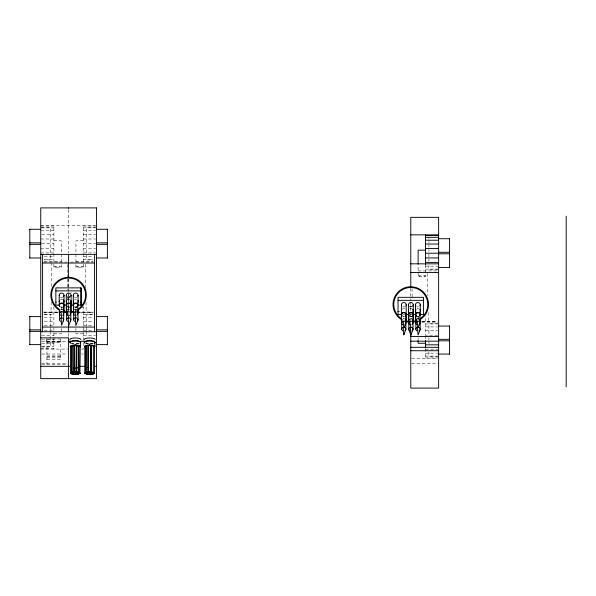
<?xml version="1.0" encoding="UTF-8"?>
<svg xmlns="http://www.w3.org/2000/svg" width="596" height="596" viewBox="0 0 596 596"><rect width="100%" height="100%" fill="white"/><g stroke="black" fill="none" stroke-linecap="round" stroke-linejoin="round"><path stroke-width="0.45" stroke-dasharray="2.98 2.23" d="M51.181 302.083L51.003 312.259L43.836 312.274M51.457 286.356L51.867 263.022M68.48 295.355L68.205 310.762L67.855 295.363M68.54 291.742L68.763 278.988M78.97 312.401L93.349 312.274M421.879 321.84L437.322 321.721M40.737 225.415L95.569 225.415M40.737 226.04L53.901 226.04M83.284 226.04L95.569 226.04M41.623 227.337L50.444 227.337L50.444 259.923L44.268 259.923M95.561 227.337L86.74 227.337L86.74 259.923L92.916 259.923M40.737 227.873L53.901 227.873M83.284 227.873L95.569 227.873M40.737 230.786L53.901 230.786M83.284 230.786L95.569 230.786M41.616 234.586L53.901 234.586M83.284 234.586L95.569 234.586M40.737 239.003L53.901 239.003M83.284 239.003L95.569 239.003M53.901 240.71L61.246 240.71L61.246 267.358L53.901 267.358L53.901 225.415M83.284 240.71L75.938 240.71L75.938 267.358L83.284 267.358L83.284 225.415M41.616 243.757L53.901 243.757M83.284 243.757L95.569 243.757M40.737 248.502L53.901 248.502M83.284 248.502L95.569 248.502M40.737 252.928L53.901 252.928M83.284 252.928L95.569 252.928M44.246 256.72L53.901 256.72M83.284 256.72L92.931 256.72M44.246 259.64L53.901 259.64M83.284 259.64L92.931 259.64M44.246 261.473L61.246 261.473M75.938 261.473L92.931 261.473M43.836 262.098L67.676 262.098M70.425 262.098L93.349 262.098M425.47 266.174L437.755 266.174M53.901 266.36L61.246 266.36M75.938 266.36L83.284 266.36M425.47 269.087L437.755 269.087M437.747 269.37L428.926 269.37L428.926 265.466M418.124 270.919L437.755 270.919M418.124 275.814L425.47 275.814M77.592 306.687L75.938 306.687L75.938 310.97M75.938 307.558L77.592 307.558M81.645 307.558L83.284 307.558M398.039 311.574L399.856 311.574M43.836 312.058L60.33 312.058M76.854 312.058L93.349 312.058M44.246 312.691L60.33 312.691M76.854 312.691L92.931 312.691M44.268 314.323L50.444 314.323L50.444 326.399M92.916 314.323L86.74 314.323L86.74 326.399M44.246 314.539L53.901 314.539M83.284 314.539L92.931 314.539M403.045 314.569L404.863 314.569M409.4 314.569L412.119 314.569M418.124 317.012L419.778 317.012M44.246 317.482L53.901 317.482M83.284 317.482L92.931 317.482M44.246 321.319L53.901 321.319M83.284 321.319L92.931 321.319M421.797 321.505L437.322 321.505M421.797 322.138L437.755 322.138M437.747 323.777L428.926 323.777L428.926 335.853M425.47 323.986L437.755 323.986M44.246 325.781L53.901 325.781M83.284 325.781L92.931 325.781M425.47 326.928L437.755 326.928M44.246 330.571L53.901 330.571M83.284 330.571L92.931 330.571M425.47 330.765L437.755 330.765M53.901 333.82L61.246 333.82L61.246 328.284M83.284 333.82L75.938 333.82L75.938 328.284M437.755 335.235L425.47 335.235L425.47 316.133M41.616 335.369L53.901 335.369M83.284 335.369L95.569 335.369M60.658 339.005L46.525 339.005L46.957 342.059L60.658 342.059M41.616 339.832L53.901 339.832M41.631 341.359L67.713 341.359M46.957 341.612L60.658 341.612M46.957 342.156L60.658 342.156M41.616 343.668L53.901 343.668M85.913 343.668L92.931 343.668M41.616 346.611L53.901 346.611M41.623 346.909L50.444 346.909L50.444 338.759M40.737 348.459L53.901 348.459M40.737 349.092L67.676 349.092M81.451 349.092L83.284 349.092L83.284 306.687M425.47 349.286L437.755 349.286M425.47 353.123L437.755 353.123M41.668 354.024L67.661 354.024M81.592 354.024L83.447 354.024M46.957 355.998L60.658 355.998M46.957 356.155L60.658 356.155M425.47 356.065L437.755 356.065M437.747 356.356L428.926 356.356L428.926 351.588M46.957 357.838L60.658 357.809M425.47 357.913L437.755 357.913M411.694 358.546L437.755 358.546M46.957 359.492L60.658 359.492L60.658 338.237M411.702 363.478L438.626 363.478M41.631 363.962L67.691 363.962M41.631 364.044L67.691 364.044M58.229 312.401L51.003 312.058M46.51 338.237L46.957 341.359M427.518 273.393L427.906 295.802M428.204 312.46L428.368 321.505M412.03 288.68L412.194 297.948M85.757 288.002L85.302 262.098M86.003 302.083L86.182 312.058M67.311 264.438L67.549 278.101M67.564 279.002L67.758 289.939M428.926 237.342L428.926 238.974M428.926 241.559L428.926 243.25M428.926 244.934L428.926 247.295M428.926 249.709L428.926 251.393M428.926 253.926L428.926 257.301M428.926 258.873L428.926 261.227M428.926 337.537L428.926 340.07M428.926 341.754L428.926 343.438M425.47 264.795L425.47 276.812L418.124 276.812L418.124 264.795M425.47 335.891L425.47 340.025M425.47 348.66L425.47 358.546M424.188 275.814L424.188 276.812M419.77 275.814L419.77 276.812M418.124 316.133L418.124 322.123M418.124 337.738L418.124 339.653M410.778 288.203L410.778 299.624M410.778 302.343L410.778 313.183M410.778 313.883L410.778 320.581M86.74 327.241L86.74 330.616M86.74 331.458L86.74 336.405M86.74 342.134L86.74 343.862M82.002 266.36L82.002 267.358M77.584 266.36L77.584 267.358M68.592 209.725L68.592 252.928M68.592 279.308L68.592 290.17M68.592 292.889L68.592 303.729M68.592 304.437L68.592 312.058M68.592 333.35L68.592 337.053M61.246 306.687L61.246 310.97M59.593 266.36L59.593 267.358M55.182 266.36L55.182 267.358M53.901 306.687L53.901 349.092M50.444 327.241L50.444 330.616M50.444 331.458L50.444 337.977M46.957 341.277L46.957 364.044M76.795 309.92A16.986 16.986 0 0 1 75.185 310.695M71.088 292.264A2.399 2.175 0 0 1 71.006 292.83M69.307 294.364A2.399 2.175 0 0 1 68.682 294.439M60.419 299.46A2.399 2.175 0 0 1 62.818 299.46M60.993 309.197A2.399 2.175 0 0 1 62.818 309.413M62.818 307.089A2.399 2.175 0 0 1 60.993 307.305M62.684 306.888A2.138 1.937 0 0 1 61.06 307.082M62.818 297.143A2.399 2.175 0 0 1 60.419 297.136M69.881 307.096A2.399 2.175 0 0 1 68.063 307.312M69.747 306.88A2.123 1.922 0 0 1 67.624 306.88M69.881 297.143A2.399 2.175 0 0 1 66.99 296.793M76.877 307.089A2.399 2.175 0 0 1 74.478 307.089M76.728 306.858A2.101 1.9 0 0 1 74.634 306.851M76.877 297.143A2.399 2.175 0 0 1 74.478 297.136M67.534 309.428A2.399 2.175 0 0 1 69.352 309.212M67.676 309.659A2.108 1.907 0 0 1 69.278 309.466M67.035 299.818A2.399 2.175 0 0 1 69.933 299.475M74.642 309.406A2.399 2.175 0 0 1 76.467 309.197M74.314 309.913A2.16 1.952 0 0 1 76.921 309.6M74.642 299.46A2.399 2.175 0 0 1 76.467 299.244M61.083 309.48A2.071 1.877 0 0 1 62.654 309.667M79.067 343.408A5.498 1.512 0 0 1 71.296 343.326M78.933 343.363A5.289 1.46 0 0 1 71.453 343.289M92.38 343.601A5.491 1.512 0 0 1 85.749 343.363M93.371 343.326A5.289 1.46 0 0 1 85.898 343.326M410.368 318.92A2.108 1.907 0 0 1 411.97 319.106M411.933 316.327A2.123 1.922 0 0 1 409.81 316.327M412.067 306.597A2.399 2.175 0 0 1 409.668 306.59M412.067 316.55A2.399 2.175 0 0 1 409.668 316.543M418.913 316.305A2.101 1.9 0 0 1 417.319 316.498M418.981 319.367A16.986 16.986 0 0 1 417.371 320.149M405.496 306.247A2.399 2.175 0 0 1 402.106 306.24M418.489 306.806A2.399 2.175 0 0 1 416.664 306.59M416.947 319.046A2.16 1.952 0 0 1 418.586 318.86M418.489 316.759A2.399 2.175 0 0 1 417.245 316.759M404.423 316.759A2.399 2.175 0 0 1 403.179 316.759M404.356 316.528A2.138 1.937 0 0 1 403.246 316.528M409.72 308.922A2.399 2.175 0 0 1 412.119 308.929M410.294 318.659A2.399 2.175 0 0 1 412.119 318.882M416.328 309.257A2.399 2.175 0 0 1 418.653 308.691M417.409 318.644A2.399 2.175 0 0 1 418.653 318.644M402.106 309.257A2.399 2.175 0 0 1 405.496 309.257M403.179 318.644A2.399 2.175 0 0 1 404.423 318.644M403.261 318.927A2.071 1.877 0 0 1 404.341 318.935M70.112 296.562L68.592 297.195L67.072 296.562A2.153 2.153 0 0 0 70.112 296.562M411.851 306.359L409.698 306.359A2.153 2.153 0 0 0 411.851 306.359"/><path stroke-width="0.89" d="M72.019 374.124L72.57 373.781M71.013 373.439L70.499 373.26L70.499 346.477L72.116 346.164M70.715 346.544L71.289 346.194M70.499 373.26L71.542 372.954M77.838 374.355L76.586 374.072L76.973 373.871M78.389 374.295L76.839 373.93M76.586 374.072L76.593 345.68L77.644 345.375M76.75 374.065L76.839 345.538M78.545 345.494L78.307 345.874M78.367 345.442L78.866 345.702L78.076 345.904M78.717 345.62L78.717 372.403L77.83 372.701M78.873 345.62L78.873 372.396L77.547 372.738M73.226 372.716L74.113 372.448L74.187 345.427L75.521 345.144L76.474 345.382L76.452 374.318L75.699 374.534M76.474 345.382L75.96 345.665M74.902 372.425L74.463 372.068M403.261 327.353L403.797 334.728L404.036 333.872M88.178 346.641L88.178 372.5L86.785 372.82L85.891 372.522L85.891 345.747L86.323 345.553M87.321 372.768L86.07 372.522L86.174 345.606M85.891 372.522L86.748 372.254M87.999 346.649L87.999 372.5L87.552 372.738M70.76 320.223L68.726 325.587L68.19 317.884M408.878 329.67L410.912 335.034L412.946 329.677M77.927 320.223L75.841 325.572L75.282 317.824M420.113 329.67L418.027 335.019L417.468 327.279M63.616 320.208L61.611 325.274L61.083 317.899M403.797 334.728L405.802 329.655M72.965 372.724L71.825 372.448L71.825 345.673L72.265 345.479M72.474 372.686L71.974 372.448L72.109 345.531M79.581 346.216L80.088 346.604M71.825 372.448L72.265 372.254M89.929 372.493L88.491 372.187L88.491 345.404L89.929 345.099M90.324 345.218L90.778 345.404L90.324 345.598M91.739 372.746L91.091 372.515L91.091 345.732L91.978 345.471M91.337 374.05L91.374 345.598M80.244 346.447L79.938 373.364M92.931 345.538L93.378 345.732L93.043 345.956M93.877 346.216L94.377 346.604M88.491 372.187L89.147 371.949M91.091 372.515L91.739 372.276M90.607 345.404L90.525 374.415M90.778 345.404L90.823 374.273L90.361 374.474M93.378 345.732L93.378 372.515L92.73 372.746M94.526 346.447L94.526 373.23L94.079 373.424M419.681 324.03L417.87 327.606L417.327 321.244M405.652 324.053L403.805 327.606L403.254 321.214M85.399 373.454L84.811 373.208L84.811 346.425L85.511 346.202M84.811 373.208L85.302 373.022M86.882 373.312L86.495 372.999M91.471 374.109L91.099 373.908L92.365 373.632M91.263 373.916L92.089 373.677M76.288 345.389L75.923 374.497M78.255 373.096L78.843 373.483M86.77 373.379L86.271 372.969M93.021 374.102L93.363 373.901L92.812 373.729M73.688 374.191L73.315 373.781M78.486 374.214L78.866 374.012L78.352 373.834M74.604 372.008L74.187 372.202L74.694 372.381M73.956 345.829L73.263 345.971M78.106 373.074L79.097 372.962M88.64 372.031L89.378 371.926M86.338 373.752L85.891 373.945L86.539 374.176M87.731 374.139L88.178 373.945L87.523 373.707M88.901 374.072L88.633 374.348L89.37 374.549M93.222 372.671L92.492 372.776M86.904 373.401L86.383 373.469M74.701 374.065L74.329 374.318L75.759 374.571M73.509 374.243L74.068 373.99L73.07 373.759M71.066 373.007L70.715 373.327M72.22 373.454L72.57 373.133M76.854 345.449L78.21 345.36M77.167 372.209L76.929 372.589M78.612 374.243L78.069 374.295M75.863 372.403L76.474 372.165L74.962 371.889M86.197 372.299L87.999 372.344M72.161 345.449L72.712 345.404M78.285 346.224L79.395 346.142M78.411 346.261L78.843 346.187M88.946 345.218L89.631 345.136M91.426 345.509L92.805 345.457M92.73 345.971L93.192 345.658M73.464 372.686L73.956 372.448L73.956 345.673M78.285 373.007L79.67 372.954M79.909 373.454L79.35 373.483M90.123 372.418L90.48 372.053M90.443 372.411L89.884 372.448M91.426 372.291L92.529 372.209M86.226 373.722L87.605 373.67M93.386 372.954L92.276 373.148L92.685 373.424M87.843 374.169L87.292 374.206M85.198 372.992L85.757 372.962M86.703 373.469L85.586 373.528M92.946 374.191L92.38 374.214M74.925 374.027L74.18 374.325L75.171 374.593M71.997 373.483L72.772 373.282L72.444 373.066M74.694 345.144L76.087 345.166M75.96 372.448L75.387 372.448M86.42 345.464L86.994 345.464M87.321 345.985L87.85 345.591M72.392 345.397L73.539 345.397M79.67 373.498L78.285 373.454M86.465 373.67L87.329 373.64M92.812 372.954L93.959 372.954M89.042 373.99L89.944 373.953M87.605 374.221L86.74 374.251M89.37 373.997L88.446 374.273L89.944 374.586M93.959 373.498L92.812 373.498M90.227 374.556L89.631 374.556M85.444 346.164L86.025 346.134M92.693 374.236L92.104 374.258M74.865 373.99L75.997 374.027M72.816 373.759L71.796 373.983L72.146 374.191M73.345 374.318L72.213 374.273M71.237 372.932L72.369 372.984M77.338 372.135L78.21 372.142M75.692 372.485L75.103 372.493M86.696 345.434L87.284 345.427M72.675 372.142L73.263 372.142M89.34 371.882L90.205 371.911M73.263 372.753L72.675 372.753M91.94 372.209L92.805 372.239M92.529 372.82L91.94 372.82M75.148 373.968L75.685 374.027M29.8 229.274L40.737 229.274M96.44 229.274L107.384 229.274M410.778 234.861L438.626 234.861M425.47 235.487L438.626 235.487M425.47 237.32L438.626 237.32M438.626 238.728L449.57 238.728M425.47 240.233L438.626 240.233M29.8 242.848L40.737 242.848M96.44 242.848L107.384 242.848M425.47 244.032L438.626 244.032M29.8 244.345L40.737 244.345M96.44 244.345L107.384 244.345M425.47 248.458L438.626 248.458M425.47 250.164L418.124 250.164L418.124 264.11M438.626 252.294L449.57 252.294M425.47 253.203L438.626 253.203M438.626 253.792L449.57 253.792M40.737 254.373L96.44 254.373M29.8 257.986L40.737 257.986M96.44 257.986L107.384 257.986M425.47 257.949L438.626 257.949M425.47 262.374L438.626 262.374M42.599 263.015L94.57 263.015M410.778 263.827L438.626 263.827M438.626 267.433L449.57 267.433M410.778 272.469L438.626 272.469M55.86 290.878L81.302 290.878M398.039 300.332L423.488 300.332M55.86 302.12L56.322 302.12M80.825 302.12L81.302 302.12M59.041 305.122L55.86 305.122L55.86 287.883L81.302 287.883L81.302 305.122L78.098 305.122M63.578 305.122L66.305 305.122M70.842 305.122L73.561 305.122M398.039 311.574L398.508 311.574M401.227 314.569L398.039 314.569L398.039 297.329L423.488 297.329L423.488 314.569L420.284 314.569M405.764 314.569L408.491 314.569M413.028 314.569L415.747 314.569M29.8 316.603L40.737 316.618M96.44 316.603L107.384 316.618M438.626 326.072L449.57 326.049M42.599 327.062L94.57 327.062M29.8 329.871L40.737 329.871M96.44 329.871L107.384 329.871M29.8 331.361L40.737 331.361M96.44 331.361L107.384 331.361M40.737 331.726L96.44 331.726M410.778 336.517L438.626 336.517M40.737 337.858L68.592 337.858L68.592 378.646M438.626 339.318L449.57 339.318M438.626 340.815L449.57 340.815M410.778 341.173L438.626 341.173M68.592 341.277L70.447 341.277M80.661 341.277L84.371 341.277M425.47 343.274L418.124 343.274L418.124 340.502M29.8 344.63L40.737 344.615M96.44 344.615L107.384 344.63M425.47 344.816L438.626 344.816M410.778 347.312L438.626 347.312M410.778 350.731L438.626 350.731M438.626 354.084L449.57 354.061M40.737 366.324L70.447 366.324M79.73 366.324L85.302 366.324M94.585 366.324L96.44 366.324M73.062 374.34L72.474 374.318M71.527 346.134L72.369 346.202M77.905 372.157L76.608 372.373L77.108 372.642M77.622 373.729L78.203 373.752M75.252 371.867L76.281 372.008M86.986 372.195L87.567 372.232M93.676 346.142L93.959 346.172M79.097 346.179L79.67 346.172M89.631 372.5L89.065 372.455M89.631 373.99L90.227 373.99M87.031 374.214L86.465 374.221M71.803 372.962L72.57 373.044M77.905 345.382L78.463 345.404M77.569 372.694L77.003 372.671M77.89 373.774L78.456 373.796M87.247 345.471L87.813 345.501M92.492 345.471L93.222 345.576M73.226 345.404L74.113 345.673L71.974 345.673M72.675 345.971L71.825 345.673M89.884 371.926L90.443 371.964M93.639 372.969L94.526 373.23M93.125 373.491L92.574 373.454M79.35 372.969L80.088 373.074M85.63 373.483L84.923 373.364M92.589 373.692L93.132 373.752M71.237 373.476L70.715 373.416M77.257 345.933L76.802 345.829M78.151 372.18L78.873 372.396M87.485 345.494L87.999 345.561M86.584 345.971L85.891 345.747M91.739 345.971L91.277 345.799M92.73 372.276L93.378 372.515M90.152 374.027L90.823 374.273M73.464 372.209L73.956 372.291M75.908 374.065L76.452 374.318M77.108 345.859L76.593 345.68M87.694 372.314L88.178 372.5M79.782 373.036L80.244 373.23M73.666 372.254L74.113 372.448M80.825 339.556L80.691 339.161A5.498 1.512 0 0 0 74.105 338.021A5.498 1.512 0 0 0 69.97 339.839M80.386 346.879A5.289 1.46 0 0 0 80.616 346.5L80.49 341.97A5.289 1.46 0 0 0 73.487 340.927A5.289 1.46 0 0 0 70.648 342.976M80.616 346.5L80.49 346.127A5.289 1.46 0 0 0 73.487 345.084A5.289 1.46 0 0 0 70.648 347.133M409.81 321.423L410.875 327.606M67.631 311.969L68.689 318.16M61.068 311.76L61.619 318.16M75.141 311.797L75.685 318.16M410.368 327.338L410.912 335.034M566.2 216.184L566.2 386.931M449.57 238.624L449.57 267.537M449.57 325.967L449.57 354.173M425.47 234.861L425.47 264.654M425.47 340.502L425.47 347.766M420.269 304.712L420.269 314.666M420.18 320.745L420.18 329.171M419.964 314.666L419.964 323.084M415.866 320.737L415.866 329.163M415.77 314.658L415.77 323.077M415.628 310.792L415.628 320.737M415.472 304.705L415.472 314.658M413.311 310.814L413.311 320.76M413.274 304.712L413.274 314.666M412.998 314.666L413.021 329.186M410.778 287.272L410.778 217.354L438.626 217.354L438.626 388.1L410.778 388.1L410.778 333.544M408.752 314.658L408.811 329.178M408.476 304.712L408.513 320.76M406.204 304.712L406.196 320.745M405.943 314.666L405.876 329.171M401.726 320.745L401.726 329.163M401.406 304.705L401.399 320.745M107.384 229.177L107.384 258.09M107.384 316.513L107.384 344.719M94.92 342.29L94.92 346.447M94.57 254.373L94.57 331.726M91.099 368.365L91.099 373.908M88.655 370.339L88.655 372.187M80.825 287.883L80.825 305.122M78.083 295.258L78.083 305.212M78.002 311.298L78.002 319.717M77.778 305.212L77.778 313.63M74.366 366.659L74.366 372.202M73.681 312.975L73.681 319.709M73.584 305.204L73.584 313.63M73.442 301.338L73.442 311.291M73.286 295.258L73.286 305.204M71.125 301.36L71.125 311.313M71.088 295.266L71.088 305.219M70.812 305.219L70.835 319.732M68.592 207.9L68.592 208.295M68.592 254.373L68.592 277.498M68.592 324.351L68.592 331.726M66.566 305.212L66.625 319.732M66.29 295.258L66.327 311.306M64.018 295.258L64.01 311.298M63.757 305.212L63.69 319.717M59.54 311.291L59.54 319.717M59.22 295.258L59.22 305.204M42.599 254.373L42.599 331.726M29.8 229.177L29.8 258.09M29.8 316.513L29.8 344.719M59.421 310.233A17.746 17.746 0 0 1 54.825 283.845A17.746 17.746 0 0 1 81.6 282.966A17.746 17.746 0 0 1 78.739 309.6M73.748 312.021A17.746 17.746 0 0 1 71.013 312.624M67.311 312.744A17.746 17.746 0 0 1 63.66 312.088M59.056 309.1A16.986 16.986 0 0 1 55.801 283.867A16.986 16.986 0 0 1 81.242 283.703A16.986 16.986 0 0 1 78.307 308.981M73.524 311.298A16.986 16.986 0 0 1 70.909 311.872M67.363 311.984A16.986 16.986 0 0 1 63.02 311.09M63.31 309.764A2.399 2.175 0 0 1 63.31 312.833M59.913 312.825A2.399 2.175 0 0 1 59.92 309.756M63.31 299.81A2.399 2.175 0 0 1 63.31 302.88M59.295 301.904A2.399 2.175 0 0 1 59.295 300.779M59.92 306.746A2.399 2.175 0 0 1 59.928 303.669A2.399 2.175 0 0 1 63.318 303.677A2.399 2.175 0 0 1 63.31 306.746M59.764 306.173A2.138 1.937 0 0 1 61.619 303.275A2.138 1.937 0 0 1 63.467 306.18M59.302 295.817A2.399 2.175 0 0 1 62.245 293.157A2.399 2.175 0 0 1 63.31 296.793M66.99 306.746A2.399 2.175 0 0 1 66.849 303.811A2.399 2.175 0 0 1 70.067 303.431A2.399 2.175 0 0 1 70.76 306.299M67.184 306.567A2.123 1.922 0 0 1 67.065 303.975A2.123 1.922 0 0 1 69.903 303.64A2.123 1.922 0 0 1 70.522 306.18M66.372 295.825A2.399 2.175 0 0 1 69.002 293.105A2.399 2.175 0 0 1 70.76 296.354M73.606 306.292A2.399 2.175 0 0 1 75.685 303.036A2.399 2.175 0 0 1 77.756 306.299M73.658 305.696A2.101 1.9 0 0 1 75.685 303.304A2.101 1.9 0 0 1 77.711 305.703M73.606 296.339A2.399 2.175 0 0 1 75.685 293.083A2.399 2.175 0 0 1 77.756 296.346M70.805 310.225A2.399 2.175 0 0 1 70.805 312.401M67.028 312.84A2.399 2.175 0 0 1 67.035 309.771M70.552 310.36A2.108 1.907 0 0 1 70.552 312.267M66.901 312.259A2.108 1.907 0 0 1 66.908 310.352M70.805 300.272A2.399 2.175 0 0 1 70.805 302.448M66.409 301.919A2.399 2.175 0 0 1 66.409 300.794M77.92 310.211A2.399 2.175 0 0 1 77.92 312.379M73.524 311.85A2.399 2.175 0 0 1 73.524 310.725M77.711 310.315A2.16 1.952 0 0 1 77.711 312.274M77.92 300.257A2.399 2.175 0 0 1 77.92 302.433M73.524 301.904A2.399 2.175 0 0 1 73.524 300.779M60.546 315.306A2.138 1.937 0 0 1 59.98 312.386A2.138 1.937 0 0 1 63.258 312.386A2.138 1.937 0 0 1 62.684 315.306M63.414 310.36A2.071 1.877 0 0 1 63.407 312.237M59.816 312.23A2.071 1.877 0 0 1 59.816 310.352M60.576 321.341A2.071 1.877 0 0 1 59.913 318.637A2.071 1.877 0 0 1 62.945 318.279A2.071 1.877 0 0 1 63.079 321.05M67.624 315.299A2.123 1.922 0 0 1 67.192 312.274A2.123 1.922 0 0 1 70.529 312.676A2.123 1.922 0 0 1 69.233 315.493M74.634 315.277A2.101 1.9 0 0 1 74.075 312.408A2.101 1.9 0 0 1 77.294 312.408A2.101 1.9 0 0 1 76.728 315.277M66.901 320.685A2.108 1.907 0 0 1 67.527 318.167A2.108 1.907 0 0 1 70.343 318.51A2.108 1.907 0 0 1 70.216 321.08M67.676 321.378A2.108 1.907 0 0 1 67.236 321.08M74.761 321.408A2.16 1.952 0 0 1 74.075 318.592A2.16 1.952 0 0 1 77.227 318.219A2.16 1.952 0 0 1 77.368 321.095M84.327 339.891A5.491 1.512 0 0 1 88.916 337.999A5.491 1.512 0 0 1 95.129 339.504M90.182 345.881A2.123 0.581 0 0 1 91.471 346.157M73.822 346A2.22 0.611 0 0 1 74.291 345.911M75.983 345.866A2.22 0.611 0 0 1 77.294 346.164M85.057 347.177A5.289 1.46 0 0 1 89.631 344.995A5.289 1.46 0 0 1 94.213 347.177M79.983 343.102A5.498 1.512 0 0 0 80.825 342.35L80.691 341.955A5.498 1.512 0 0 0 73.42 340.875A5.498 1.512 0 0 0 70.47 342.998M80.616 342.35A5.289 1.46 0 0 1 80.386 342.722M84.878 343.05A5.491 1.512 0 0 1 89.631 340.778A5.491 1.512 0 0 1 94.392 343.05M85.057 343.02A5.289 1.46 0 0 1 89.631 340.837A5.289 1.46 0 0 1 94.213 343.02M77.212 368.142A2.22 0.611 0 0 1 75.826 368.417M74.15 368.335A2.22 0.611 0 0 1 73.703 368.231M73.45 367.494A2.22 0.611 0 0 1 74.291 367.278M75.983 367.233A2.22 0.611 0 0 1 77.294 367.531M91.471 368.112A2.123 0.581 0 0 1 90.182 368.38M87.798 367.523A2.123 0.581 0 0 1 88.133 367.404M90.182 367.255A2.123 0.581 0 0 1 91.471 367.523M409.862 330.832A2.108 1.907 0 0 1 409.303 327.956A2.108 1.907 0 0 1 412.529 327.956A2.108 1.907 0 0 1 411.963 330.832M416.157 330.139A2.16 1.952 0 0 1 416.947 327.472A2.16 1.952 0 0 1 419.897 328.187A2.16 1.952 0 0 1 419.1 330.862M416.947 330.855A2.16 1.952 0 0 1 416.5 330.549M419.897 319.769A2.16 1.952 0 0 1 419.889 321.721M416.157 321.721A2.16 1.952 0 0 1 416.157 319.761M412.737 319.806A2.108 1.907 0 0 1 412.737 321.713M409.087 321.713A2.108 1.907 0 0 1 409.094 319.806M409.81 324.753A2.123 1.922 0 0 1 409.251 321.847A2.123 1.922 0 0 1 412.499 321.855A2.123 1.922 0 0 1 411.933 324.753M409.035 315.619A2.123 1.922 0 0 1 410.875 312.744A2.123 1.922 0 0 1 412.708 315.627M402.762 330.795A2.071 1.877 0 0 1 402.211 327.956A2.071 1.877 0 0 1 405.392 327.964A2.071 1.877 0 0 1 404.833 330.795M405.496 319.21A2.399 2.175 0 0 1 405.489 322.287M402.099 322.28A2.399 2.175 0 0 1 402.106 319.21M416.813 324.723A2.101 1.9 0 0 1 416.261 321.855A2.101 1.9 0 0 1 419.48 321.862A2.101 1.9 0 0 1 418.913 324.731M416.38 315.999A2.101 1.9 0 0 1 417.327 312.825A2.101 1.9 0 0 1 419.897 315.157M408.551 305.271A2.399 2.175 0 0 1 411.493 302.612A2.399 2.175 0 0 1 412.566 306.255M409.176 316.2A2.399 2.175 0 0 1 409.176 313.123A2.399 2.175 0 0 1 412.574 313.131A2.399 2.175 0 0 1 412.566 316.2M401.242 318.555A16.986 16.986 0 0 1 397.986 293.314A16.986 16.986 0 0 1 423.428 293.157A16.986 16.986 0 0 1 420.485 318.428M415.71 320.745A16.986 16.986 0 0 1 413.095 321.319M409.549 321.438A16.986 16.986 0 0 1 405.205 320.544M402.106 316.193A2.399 2.175 0 0 1 402.106 313.123A2.399 2.175 0 0 1 405.503 313.123A2.399 2.175 0 0 1 405.496 316.2M415.792 305.793A2.399 2.175 0 0 1 417.87 302.537A2.399 2.175 0 0 1 419.942 305.8M416.172 316.193A2.399 2.175 0 0 1 416.03 313.258A2.399 2.175 0 0 1 419.249 312.878A2.399 2.175 0 0 1 419.942 315.746M402.732 324.753A2.138 1.937 0 0 1 402.166 321.833A2.138 1.937 0 0 1 405.444 321.84A2.138 1.937 0 0 1 404.87 324.76M401.6 319.687A17.746 17.746 0 0 1 397.01 293.292A17.746 17.746 0 0 1 423.786 292.42A17.746 17.746 0 0 1 420.925 319.054M415.933 321.475A17.746 17.746 0 0 1 412.283 322.175M409.497 322.19A17.746 17.746 0 0 1 405.846 321.542M401.488 305.271A2.399 2.175 0 0 1 403.805 302.537A2.399 2.175 0 0 1 406.122 305.271M401.95 315.627A2.138 1.937 0 0 1 403.805 312.721A2.138 1.937 0 0 1 405.652 315.627M412.611 309.272A2.399 2.175 0 0 1 412.611 312.349M408.595 311.365A2.399 2.175 0 0 1 408.595 310.24M412.611 319.225A2.399 2.175 0 0 1 412.611 322.294M409.214 322.294A2.399 2.175 0 0 1 409.221 319.218M419.726 319.21A2.399 2.175 0 0 1 419.718 322.28M416.328 322.28A2.399 2.175 0 0 1 416.328 319.203M419.726 309.257A2.399 2.175 0 0 1 419.718 312.334M415.71 311.35A2.399 2.175 0 0 1 415.71 310.225M405.593 319.806A2.071 1.877 0 0 1 405.593 321.684M402.002 321.684A2.071 1.877 0 0 1 402.002 319.806M96.44 207.9L40.737 207.9L40.737 378.646L96.44 378.646L96.44 207.9"/></g></svg>
